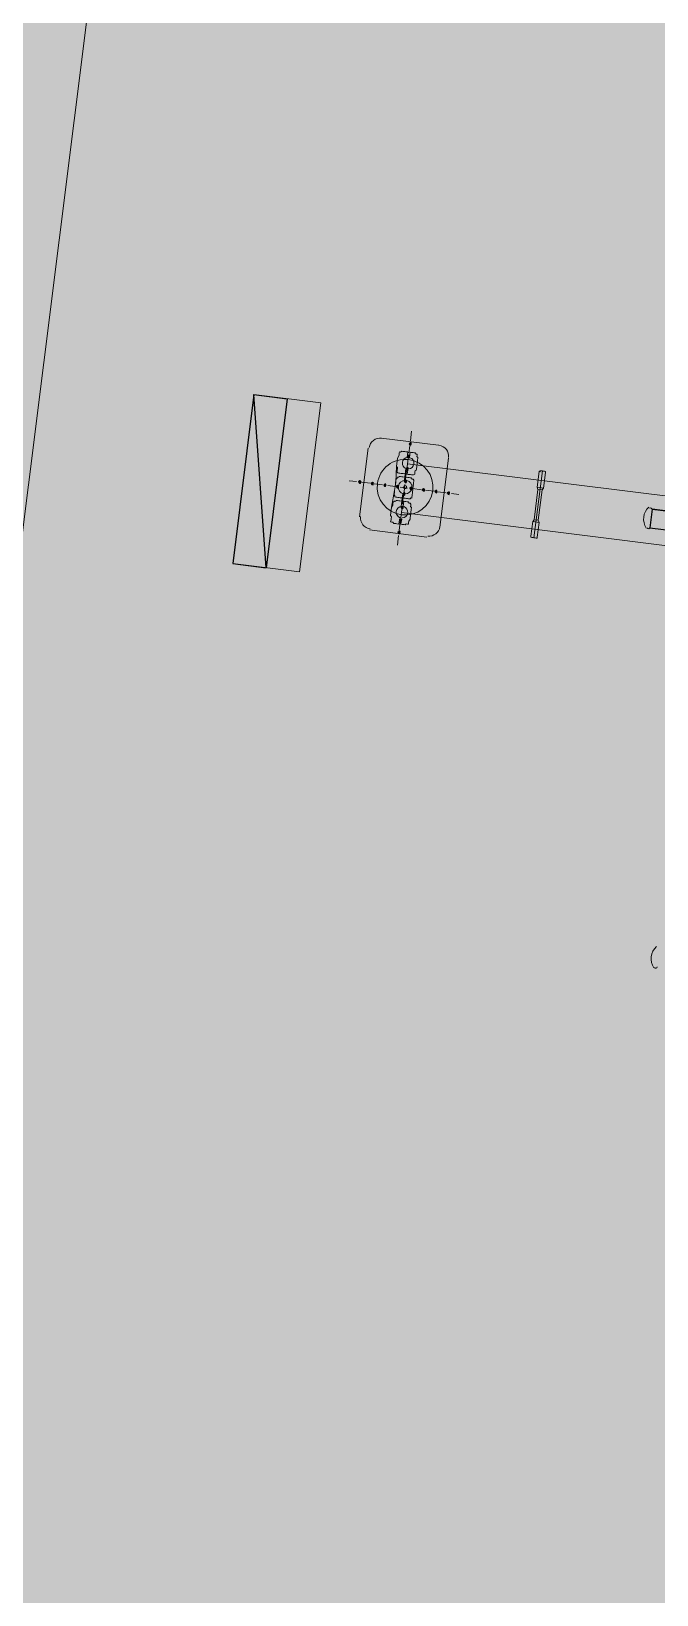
# Model space of a CAD drawing. Header units: metres. Extents: x -4 to 509425, y 7549 to 4732445.
# Drawn here: x 475971.9 to 475976.93, y 4719758.34 to 4719770.93 of the extents above; entities that cross this region are included whole.
import ezdxf

# ---------------------------------------------------------------- set-up
doc = ezdxf.new("R2010")
doc.units = ezdxf.units.M
doc.header["$LTSCALE"] = 0.01
doc.header["$MEASUREMENT"] = 0
doc.layers.get('0').update_dxf_attribs({"lineweight": 0})
doc.layers.add('_SUBESTACIÓN', color=1, linetype='Continuous')
doc.layers.add('SUBESTACION LA VID', color=253, linetype='Continuous')

# ---------------------------------------------------------------- blocks, each defined once
blk = doc.blocks.new('A$Cfff6051d')
at = {"layer": 'SUBESTACION LA VID', "transparency": 33554687}
h = blk.add_hatch(color=256, dxfattribs=at)
h.dxf.hatch_style = 2
edge = h.paths.add_edge_path()
edge.add_spline(control_points=[(475973.522, 4719766.639), (475973.522, 4719766.639), (475973.692, 4719768), (475973.692, 4719768), (475973.692, 4719768), (475973.791, 4719766.606), (475973.791, 4719766.606), (475973.791, 4719766.606), (475973.522, 4719766.639), (475973.522, 4719766.639)], knot_values=[0, 0, 0, 0, 1, 1, 1, 2, 2, 2, 3, 3, 3, 3], degree=3, periodic=0)
edge = h.paths.add_edge_path()
edge.add_spline(control_points=[(475973.692, 4719768), (475973.692, 4719768), (475973.791, 4719766.606), (475973.791, 4719766.606), (475973.791, 4719766.606), (475973.961, 4719767.967), (475973.961, 4719767.967), (475973.961, 4719767.967), (475973.692, 4719768), (475973.692, 4719768)], knot_values=[0, 0, 0, 0, 1, 1, 1, 2, 2, 2, 3, 3, 3, 3], degree=3, periodic=0)
h = blk.add_hatch(color=256, dxfattribs=at)
h.dxf.hatch_style = 2
h.paths.add_polyline_path([(475974.944, 4719767.502), (475974.945, 4719767.511), (475974.937, 4719767.512), (475974.927, 4719767.504), (475974.934, 4719767.495), (475974.943, 4719767.494)])
h = blk.add_hatch(color=256, dxfattribs=at)
h.dxf.hatch_style = 2
h.paths.add_polyline_path([(475974.957, 4719767.603), (475974.958, 4719767.611), (475974.949, 4719767.612), (475974.94, 4719767.605), (475974.947, 4719767.596), (475974.955, 4719767.595)])
h = blk.add_hatch(color=256, dxfattribs=at)
h.dxf.hatch_style = 2
h.paths.add_polyline_path([(475974.931, 4719767.401), (475974.932, 4719767.41), (475974.924, 4719767.411), (475974.914, 4719767.403), (475974.922, 4719767.394), (475974.93, 4719767.393)])
h = blk.add_hatch(color=256, dxfattribs=at)
h.dxf.hatch_style = 2
h.paths.add_polyline_path([(475974.551, 4719767.295), (475974.552, 4719767.304), (475974.544, 4719767.305), (475974.534, 4719767.298), (475974.542, 4719767.288), (475974.55, 4719767.287)])
h = blk.add_hatch(color=256, dxfattribs=at)
h.dxf.hatch_style = 2
h.paths.add_polyline_path([(475974.652, 4719767.283), (475974.653, 4719767.291), (475974.645, 4719767.292), (475974.635, 4719767.285), (475974.642, 4719767.275), (475974.651, 4719767.274)])
h = blk.add_hatch(color=256, dxfattribs=at)
h.dxf.hatch_style = 2
h.paths.add_polyline_path([(475974.753, 4719767.27), (475974.754, 4719767.279), (475974.745, 4719767.28), (475974.736, 4719767.272), (475974.743, 4719767.263), (475974.752, 4719767.262)])
h = blk.add_hatch(color=256, dxfattribs=at)
h.dxf.hatch_style = 2
h.paths.add_polyline_path([(475974.853, 4719767.257), (475974.855, 4719767.266), (475974.846, 4719767.267), (475974.837, 4719767.26), (475974.844, 4719767.25), (475974.852, 4719767.249)])
h = blk.add_hatch(color=256, dxfattribs=at)
h.dxf.hatch_style = 2
h.paths.add_polyline_path([(475974.919, 4719767.301), (475974.92, 4719767.309), (475974.911, 4719767.31), (475974.902, 4719767.303), (475974.909, 4719767.293), (475974.918, 4719767.292)])
h = blk.add_hatch(color=256, dxfattribs=at)
h.dxf.hatch_style = 2
h.paths.add_polyline_path([(475974.906, 4719767.2), (475974.907, 4719767.208), (475974.899, 4719767.209), (475974.889, 4719767.202), (475974.897, 4719767.192), (475974.905, 4719767.191)])
h = blk.add_hatch(color=256, dxfattribs=at)
h.dxf.hatch_style = 2
h.paths.add_polyline_path([(475974.963, 4719767.244), (475974.964, 4719767.252), (475974.955, 4719767.253), (475974.946, 4719767.246), (475974.953, 4719767.236), (475974.962, 4719767.235)])
h = blk.add_hatch(color=256, dxfattribs=at)
h.dxf.hatch_style = 2
h.paths.add_polyline_path([(475975.064, 4719767.231), (475975.065, 4719767.24), (475975.056, 4719767.241), (475975.047, 4719767.233), (475975.054, 4719767.224), (475975.062, 4719767.223)])
h = blk.add_hatch(color=256, dxfattribs=at)
h.dxf.hatch_style = 2
h.paths.add_polyline_path([(475975.164, 4719767.219), (475975.165, 4719767.227), (475975.157, 4719767.228), (475975.148, 4719767.221), (475975.155, 4719767.211), (475975.163, 4719767.21)])
h = blk.add_hatch(color=256, dxfattribs=at)
h.dxf.hatch_style = 2
h.paths.add_polyline_path([(475975.265, 4719767.206), (475975.266, 4719767.214), (475975.258, 4719767.215), (475975.248, 4719767.208), (475975.256, 4719767.199), (475975.264, 4719767.197)])
h = blk.add_hatch(color=256, dxfattribs=at)
h.dxf.hatch_style = 2
h.paths.add_polyline_path([(475974.892, 4719767.091), (475974.893, 4719767.099), (475974.885, 4719767.1), (475974.875, 4719767.093), (475974.883, 4719767.083), (475974.891, 4719767.082)])
h = blk.add_hatch(color=256, dxfattribs=at)
h.dxf.hatch_style = 2
h.paths.add_polyline_path([(475974.867, 4719766.889), (475974.868, 4719766.897), (475974.86, 4719766.898), (475974.85, 4719766.891), (475974.858, 4719766.882), (475974.866, 4719766.881)])
h = blk.add_hatch(color=256, dxfattribs=at)
h.dxf.hatch_style = 2
h.paths.add_polyline_path([(475974.88, 4719766.99), (475974.881, 4719766.998), (475974.872, 4719766.999), (475974.863, 4719766.992), (475974.87, 4719766.982), (475974.879, 4719766.981)])
at = {"layer": 'SUBESTACION LA VID', "lineweight": 15}
for p, q in [((475969.745, 4719750.262), (475972.481, 4719772.086)), ((475973.961, 4719767.967), (475973.791, 4719766.606)), ((475974.715, 4719767.65), (475975.177, 4719767.592)), ((475974.961, 4719767.705), (475974.951, 4719767.629)), ((475974.611, 4719767.569), (475974.542, 4719767.015)), ((475974.946, 4719767.587), (475974.939, 4719767.528)), ((475974.833, 4719767.294), (475974.84, 4719767.421)), ((475974.912, 4719767.387), (475974.914, 4719767.403)), ((475974.921, 4719767.386), (475974.912, 4719767.318)), ((475974.933, 4719767.486), (475974.925, 4719767.419)), ((475974.928, 4719767.444), (475977.129, 4719767.168)), ((475974.929, 4719767.385), (475974.931, 4719767.401)), ((475975.258, 4719767.488), (475975.188, 4719766.934)), ((475974.459, 4719767.307), (475974.517, 4719767.3)), ((475974.559, 4719767.294), (475974.627, 4719767.286)), ((475974.66, 4719767.282), (475974.727, 4719767.273)), ((475974.769, 4719767.268), (475974.828, 4719767.261)), ((475974.907, 4719767.276), (475974.9, 4719767.218)), ((475974.909, 4719767.361), (475974.906, 4719767.336)), ((475974.799, 4719767.094), (475974.824, 4719767.227)), ((475974.87, 4719767.255), (475974.929, 4719767.248)), ((475974.882, 4719767.143), (475974.885, 4719767.168)), ((475974.894, 4719767.176), (475974.887, 4719767.117)), ((475974.971, 4719767.243), (475975.038, 4719767.234)), ((475975.072, 4719767.23), (475975.139, 4719767.222)), ((475975.173, 4719767.217), (475975.24, 4719767.209)), ((475975.282, 4719767.204), (475975.341, 4719767.196)), ((475974.882, 4719767.075), (475974.873, 4719767.008)), ((475974.879, 4719767.05), (475977.08, 4719766.774)), ((475976.877, 4719766.927), (475976.895, 4719767.07)), ((476072.643, 4719755.074), (475976.896, 4719767.078)), ((475974.622, 4719766.911), (475975.084, 4719766.853)), ((475974.869, 4719766.974), (475974.861, 4719766.907)), ((475974.863, 4719766.992), (475974.864, 4719767)), ((475974.88, 4719766.99), (475974.881, 4719766.998)), ((476072.624, 4719754.923), (475976.877, 4719766.927)), ((475974.855, 4719766.865), (475974.846, 4719766.789))]:
    blk.add_line(p, q, dxfattribs=at)
for points in [[(475974.23, 4719767.933), (475974.059, 4719766.572), (475973.522, 4719766.639), (475973.692, 4719768), (475974.23, 4719767.933)], [(475974.926, 4719767.496), (475974.931, 4719767.538), (475974.915, 4719767.54), (475974.906, 4719767.541), (475974.898, 4719767.542), (475974.889, 4719767.543), (475974.881, 4719767.544), (475974.871, 4719767.537), (475974.863, 4719767.538), (475974.862, 4719767.529), (475974.861, 4719767.521), (475974.86, 4719767.513), (475974.848, 4719767.489), (475974.84, 4719767.421), (475974.847, 4719767.412), (475974.846, 4719767.403), (475974.845, 4719767.395), (475974.844, 4719767.387), (475974.843, 4719767.378), (475974.85, 4719767.369), (475974.859, 4719767.368), (475974.867, 4719767.367), (475974.876, 4719767.366), (475974.884, 4719767.365), (475974.892, 4719767.364), (475974.909, 4719767.361), (475974.913, 4719767.395)], [(475974.943, 4719767.494), (475974.948, 4719767.536), (475974.957, 4719767.535), (475974.965, 4719767.534), (475974.973, 4719767.533), (475974.982, 4719767.532), (475974.99, 4719767.53), (475974.997, 4719767.521), (475975.006, 4719767.52), (475975.005, 4719767.512), (475975.004, 4719767.503), (475975.011, 4719767.494), (475975.008, 4719767.468), (475975, 4719767.401), (475974.998, 4719767.393), (475974.989, 4719767.386), (475974.988, 4719767.377), (475974.987, 4719767.369), (475974.986, 4719767.36), (475974.976, 4719767.353), (475974.968, 4719767.354), (475974.96, 4719767.355), (475974.951, 4719767.356), (475974.943, 4719767.357), (475974.934, 4719767.358), (475974.926, 4719767.359), (475974.93, 4719767.393)], [(475975.945, 4719766.848), (475975.937, 4719766.849), (475975.929, 4719766.85), (475975.92, 4719766.851), (475975.921, 4719766.859), (475975.936, 4719766.977), (475975.947, 4719766.992), (475975.977, 4719767.236), (475975.971, 4719767.254), (475975.987, 4719767.38), (475975.995, 4719767.379), (475975.996, 4719767.387), (475976.004, 4719767.386), (475976.013, 4719767.385), (475975.945, 4719766.848)], [(475975.945, 4719766.848), (475975.954, 4719766.847), (475975.962, 4719766.845), (475975.971, 4719766.844), (475975.972, 4719766.853), (475975.986, 4719766.97), (475975.98, 4719766.988), (475976.011, 4719767.232), (475976.021, 4719767.248), (475976.037, 4719767.374), (475976.038, 4719767.382), (475976.03, 4719767.383), (475976.021, 4719767.384), (475976.013, 4719767.385), (475975.945, 4719766.848)], [(475975.987, 4719767.38), (475975.996, 4719767.387), (475976.004, 4719767.386), (475976.021, 4719767.384), (475976.03, 4719767.383), (475976.038, 4719767.382), (475976.037, 4719767.374), (475976.021, 4719767.248), (475975.971, 4719767.254), (475975.987, 4719767.38)], [(475974.828, 4719767.261), (475974.824, 4719767.227), (475974.822, 4719767.21), (475974.821, 4719767.202), (475974.82, 4719767.193), (475974.827, 4719767.184), (475974.826, 4719767.176), (475974.835, 4719767.175), (475974.843, 4719767.173), (475974.851, 4719767.172), (475974.86, 4719767.171), (475974.868, 4719767.17), (475974.885, 4719767.168), (475974.889, 4719767.202)], [(475974.828, 4719767.261), (475974.833, 4719767.294), (475974.831, 4719767.286), (475974.835, 4719767.311), (475974.836, 4719767.319), (475974.845, 4719767.327), (475974.846, 4719767.335), (475974.855, 4719767.334), (475974.864, 4719767.341), (475974.872, 4719767.34), (475974.881, 4719767.339), (475974.889, 4719767.338), (475974.906, 4719767.336), (475974.902, 4719767.303)], [(475974.971, 4719767.243), (475974.975, 4719767.276), (475974.974, 4719767.268), (475974.977, 4719767.293), (475974.978, 4719767.302), (475974.98, 4719767.31), (475974.972, 4719767.319), (475974.964, 4719767.32), (475974.956, 4719767.33), (475974.948, 4719767.331), (475974.94, 4719767.332), (475974.931, 4719767.333), (475974.914, 4719767.335), (475974.91, 4719767.302)], [(475974.877, 4719767.101), (475974.882, 4719767.143), (475974.865, 4719767.145), (475974.857, 4719767.146), (475974.848, 4719767.147), (475974.84, 4719767.148), (475974.83, 4719767.141), (475974.822, 4719767.142), (475974.812, 4719767.135), (475974.811, 4719767.126), (475974.81, 4719767.118), (475974.809, 4719767.109), (475974.799, 4719767.094), (475974.79, 4719767.026), (475974.798, 4719767.017), (475974.796, 4719767), (475974.795, 4719766.992), (475974.794, 4719766.983), (475974.792, 4719766.975), (475974.801, 4719766.974), (475974.809, 4719766.973), (475974.817, 4719766.963), (475974.825, 4719766.962), (475974.833, 4719766.961), (475974.842, 4719766.96), (475974.859, 4719766.958), (475974.863, 4719766.992)], [(475974.893, 4719767.099), (475974.899, 4719767.141), (475974.907, 4719767.14), (475974.915, 4719767.139), (475974.924, 4719767.138), (475974.932, 4719767.137), (475974.94, 4719767.127), (475974.948, 4719767.126), (475974.955, 4719767.117), (475974.954, 4719767.108), (475974.953, 4719767.1), (475974.961, 4719767.09), (475974.958, 4719767.074), (475974.95, 4719767.006), (475974.949, 4719766.998), (475974.938, 4719766.982), (475974.937, 4719766.974), (475974.936, 4719766.966), (475974.935, 4719766.957), (475974.927, 4719766.958), (475974.918, 4719766.959), (475974.909, 4719766.952), (475974.901, 4719766.953), (475974.892, 4719766.954), (475974.884, 4719766.955), (475974.875, 4719766.956), (475974.88, 4719766.99)], [(475974.971, 4719767.243), (475974.967, 4719767.209), (475974.965, 4719767.192), (475974.964, 4719767.184), (475974.963, 4719767.176), (475974.962, 4719767.167), (475974.953, 4719767.168), (475974.952, 4719767.16), (475974.944, 4719767.161), (475974.935, 4719767.162), (475974.927, 4719767.163), (475974.919, 4719767.164), (475974.91, 4719767.165), (475974.893, 4719767.167), (475974.898, 4719767.201)], [(475975.947, 4719766.992), (475975.98, 4719766.988), (475976.011, 4719767.232), (475975.977, 4719767.236), (475975.947, 4719766.992)], [(475975.971, 4719767.254), (475976.021, 4719767.248), (475976.011, 4719767.232), (475975.977, 4719767.236), (475975.971, 4719767.254)], [(476072.624, 4719754.923), (476072.643, 4719755.074), (475976.896, 4719767.078), (475976.877, 4719766.927), (476072.624, 4719754.923)], [(475975.921, 4719766.859), (475975.936, 4719766.977), (475975.986, 4719766.97), (475975.972, 4719766.853), (475975.971, 4719766.844), (475975.962, 4719766.845), (475975.954, 4719766.847), (475975.937, 4719766.849), (475975.929, 4719766.85), (475975.92, 4719766.851), (475975.921, 4719766.859)], [(475975.936, 4719766.977), (475975.986, 4719766.97), (475975.98, 4719766.988), (475975.947, 4719766.992), (475975.936, 4719766.977)]]:
    blk.add_lwpolyline(points, dxfattribs=at)
at = {"layer": 'SUBESTACION LA VID'}
for points in [[(475974.944, 4719767.502), (475974.945, 4719767.511), (475974.937, 4719767.512), (475974.927, 4719767.504), (475974.934, 4719767.495), (475974.943, 4719767.494)], [(475974.957, 4719767.603), (475974.958, 4719767.611), (475974.949, 4719767.612), (475974.94, 4719767.605), (475974.947, 4719767.596), (475974.955, 4719767.595)], [(475974.931, 4719767.401), (475974.932, 4719767.41), (475974.924, 4719767.411), (475974.914, 4719767.403), (475974.922, 4719767.394), (475974.93, 4719767.393)], [(475974.551, 4719767.295), (475974.552, 4719767.304), (475974.544, 4719767.305), (475974.534, 4719767.298), (475974.542, 4719767.288), (475974.55, 4719767.287)], [(475974.652, 4719767.283), (475974.653, 4719767.291), (475974.645, 4719767.292), (475974.635, 4719767.285), (475974.642, 4719767.275), (475974.651, 4719767.274)], [(475974.753, 4719767.27), (475974.754, 4719767.279), (475974.745, 4719767.28), (475974.736, 4719767.272), (475974.743, 4719767.263), (475974.752, 4719767.262)], [(475974.853, 4719767.257), (475974.855, 4719767.266), (475974.846, 4719767.267), (475974.837, 4719767.26), (475974.844, 4719767.25), (475974.852, 4719767.249)], [(475974.919, 4719767.301), (475974.92, 4719767.309), (475974.911, 4719767.31), (475974.902, 4719767.303), (475974.909, 4719767.293), (475974.918, 4719767.292)], [(475974.906, 4719767.2), (475974.907, 4719767.208), (475974.899, 4719767.209), (475974.889, 4719767.202), (475974.897, 4719767.192), (475974.905, 4719767.191)], [(475974.963, 4719767.244), (475974.964, 4719767.252), (475974.955, 4719767.253), (475974.946, 4719767.246), (475974.953, 4719767.236), (475974.962, 4719767.235)], [(475975.064, 4719767.231), (475975.065, 4719767.24), (475975.056, 4719767.241), (475975.047, 4719767.233), (475975.054, 4719767.224), (475975.062, 4719767.223)], [(475975.164, 4719767.219), (475975.165, 4719767.227), (475975.157, 4719767.228), (475975.148, 4719767.221), (475975.155, 4719767.211), (475975.163, 4719767.21)], [(475975.265, 4719767.206), (475975.266, 4719767.214), (475975.258, 4719767.215), (475975.248, 4719767.208), (475975.256, 4719767.199), (475975.264, 4719767.197)], [(475974.892, 4719767.091), (475974.893, 4719767.099), (475974.885, 4719767.1), (475974.875, 4719767.093), (475974.883, 4719767.083), (475974.891, 4719767.082)], [(475974.867, 4719766.889), (475974.868, 4719766.897), (475974.86, 4719766.898), (475974.85, 4719766.891), (475974.858, 4719766.882), (475974.866, 4719766.881)], [(475974.88, 4719766.99), (475974.881, 4719766.998), (475974.872, 4719766.999), (475974.863, 4719766.992), (475974.87, 4719766.982), (475974.879, 4719766.981)]]:
    blk.add_lwpolyline(points, close=True, dxfattribs=at)
at = {"layer": 'SUBESTACION LA VID', "lineweight": 0}
for points in [[(475974.944, 4719767.502), (475974.945, 4719767.511), (475974.937, 4719767.512), (475974.927, 4719767.504), (475974.934, 4719767.495), (475974.943, 4719767.494)], [(475974.957, 4719767.603), (475974.958, 4719767.611), (475974.949, 4719767.612), (475974.94, 4719767.605), (475974.947, 4719767.596), (475974.955, 4719767.595)], [(475974.931, 4719767.401), (475974.932, 4719767.41), (475974.924, 4719767.411), (475974.914, 4719767.403), (475974.922, 4719767.394), (475974.93, 4719767.393)], [(475974.551, 4719767.295), (475974.552, 4719767.304), (475974.544, 4719767.305), (475974.534, 4719767.298), (475974.542, 4719767.288), (475974.55, 4719767.287)], [(475974.652, 4719767.283), (475974.653, 4719767.291), (475974.645, 4719767.292), (475974.635, 4719767.285), (475974.642, 4719767.275), (475974.651, 4719767.274)], [(475974.753, 4719767.27), (475974.754, 4719767.279), (475974.745, 4719767.28), (475974.736, 4719767.272), (475974.743, 4719767.263), (475974.752, 4719767.262)], [(475974.853, 4719767.257), (475974.855, 4719767.266), (475974.846, 4719767.267), (475974.837, 4719767.26), (475974.844, 4719767.25), (475974.852, 4719767.249)], [(475974.919, 4719767.301), (475974.92, 4719767.309), (475974.911, 4719767.31), (475974.902, 4719767.303), (475974.909, 4719767.293), (475974.918, 4719767.292)], [(475974.906, 4719767.2), (475974.907, 4719767.208), (475974.899, 4719767.209), (475974.889, 4719767.202), (475974.897, 4719767.192), (475974.905, 4719767.191)], [(475974.963, 4719767.244), (475974.964, 4719767.252), (475974.955, 4719767.253), (475974.946, 4719767.246), (475974.953, 4719767.236), (475974.962, 4719767.235)], [(475975.064, 4719767.231), (475975.065, 4719767.24), (475975.056, 4719767.241), (475975.047, 4719767.233), (475975.054, 4719767.224), (475975.062, 4719767.223)], [(475975.164, 4719767.219), (475975.165, 4719767.227), (475975.157, 4719767.228), (475975.148, 4719767.221), (475975.155, 4719767.211), (475975.163, 4719767.21)], [(475975.265, 4719767.206), (475975.266, 4719767.214), (475975.258, 4719767.215), (475975.248, 4719767.208), (475975.256, 4719767.199), (475975.264, 4719767.197)], [(475974.892, 4719767.091), (475974.893, 4719767.099), (475974.885, 4719767.1), (475974.875, 4719767.093), (475974.883, 4719767.083), (475974.891, 4719767.082)], [(475974.867, 4719766.889), (475974.868, 4719766.897), (475974.86, 4719766.898), (475974.85, 4719766.891), (475974.858, 4719766.882), (475974.866, 4719766.881)], [(475974.88, 4719766.99), (475974.881, 4719766.998), (475974.872, 4719766.999), (475974.863, 4719766.992), (475974.87, 4719766.982), (475974.879, 4719766.981)]]:
    blk.add_lwpolyline(points, close=True, dxfattribs=at)
for points in [[(475976.013, 4719767.385), (475976.03, 4719767.383), (475976.013, 4719767.385), (475976.03, 4719767.383), (475976.013, 4719767.385), (475976.03, 4719767.383), (475976.013, 4719767.385), (475976.03, 4719767.383), (475976.013, 4719767.385), (475976.03, 4719767.383), (475976.013, 4719767.385), (475976.03, 4719767.383), (475976.013, 4719767.385), (475976.03, 4719767.383)], [(475976.013, 4719767.385), (475976.038, 4719767.382), (475976.013, 4719767.385), (475976.038, 4719767.382)]]:
    blk.add_lwpolyline(points, dxfattribs=at)
at = {"layer": 'SUBESTACION LA VID'}
for points in [[(475973.522, 4719766.639), (475973.522, 4719766.639), (475973.692, 4719768), (475973.692, 4719768), (475973.692, 4719768), (475973.791, 4719766.606), (475973.791, 4719766.606), (475973.791, 4719766.606), (475973.522, 4719766.639), (475973.522, 4719766.639)], [(475973.692, 4719768), (475973.692, 4719768), (475973.791, 4719766.606), (475973.791, 4719766.606), (475973.791, 4719766.606), (475973.961, 4719767.967), (475973.961, 4719767.967), (475973.961, 4719767.967), (475973.692, 4719768), (475973.692, 4719768)], [(475976.877, 4719766.927), (475976.877, 4719766.927), (475976.896, 4719767.078), (475976.896, 4719767.078), (475976.896, 4719767.078), (476072.624, 4719754.923), (476072.624, 4719754.923), (476072.624, 4719754.923), (475976.877, 4719766.927), (475976.877, 4719766.927)], [(475976.896, 4719767.078), (475976.896, 4719767.078), (476072.624, 4719754.923), (476072.624, 4719754.923), (476072.624, 4719754.923), (476072.643, 4719755.074), (476072.643, 4719755.074), (476072.643, 4719755.074), (475976.896, 4719767.078), (475976.896, 4719767.078)]]:
    blk.add_open_spline(points, degree=3, knots=[0, 0, 0, 0, 1, 1, 1, 2, 2, 2, 3, 3, 3, 3], dxfattribs=at)
at = {"layer": 'SUBESTACION LA VID', "lineweight": 0}
for points in [[(475973.522, 4719766.639), (475973.522, 4719766.639), (475973.692, 4719768), (475973.692, 4719768), (475973.692, 4719768), (475973.791, 4719766.606), (475973.791, 4719766.606), (475973.791, 4719766.606), (475973.522, 4719766.639), (475973.522, 4719766.639)], [(475973.692, 4719768), (475973.692, 4719768), (475973.791, 4719766.606), (475973.791, 4719766.606), (475973.791, 4719766.606), (475973.961, 4719767.967), (475973.961, 4719767.967), (475973.961, 4719767.967), (475973.692, 4719768), (475973.692, 4719768)], [(475976.877, 4719766.927), (475976.877, 4719766.927), (475976.896, 4719767.078), (475976.896, 4719767.078), (475976.896, 4719767.078), (476072.624, 4719754.923), (476072.624, 4719754.923), (476072.624, 4719754.923), (475976.877, 4719766.927), (475976.877, 4719766.927)], [(475976.896, 4719767.078), (475976.896, 4719767.078), (476072.624, 4719754.923), (476072.624, 4719754.923), (476072.624, 4719754.923), (476072.643, 4719755.074), (476072.643, 4719755.074), (476072.643, 4719755.074), (475976.896, 4719767.078), (475976.896, 4719767.078)]]:
    blk.add_open_spline(points, degree=3, knots=[0, 0, 0, 0, 1, 1, 1, 2, 2, 2, 3, 3, 3, 3], dxfattribs=at)
at = {"layer": 'SUBESTACION LA VID', "lineweight": 15}
for points in [[(475974.719, 4719767.65), (475974.671, 4719767.656), (475974.626, 4719767.621), (475974.62, 4719767.573)], [(475975.258, 4719767.493), (475975.264, 4719767.541), (475975.23, 4719767.586), (475975.181, 4719767.592)], [(475974.854, 4719767.262), (475974.851, 4719767.234), (475974.868, 4719767.208), (475974.895, 4719767.201)], [(475974.909, 4719767.31), (475974.881, 4719767.31), (475974.857, 4719767.289), (475974.854, 4719767.262)], [(475974.963, 4719767.248), (475974.967, 4719767.276), (475974.949, 4719767.301), (475974.922, 4719767.308)], [(475974.908, 4719767.2), (475974.936, 4719767.2), (475974.96, 4719767.22), (475974.963, 4719767.248)], [(475974.55, 4719767.018), (475974.544, 4719766.969), (475974.579, 4719766.925), (475974.628, 4719766.919)], [(475976.87, 4719767.095), (475976.822, 4719767.052), (475976.813, 4719766.979), (475976.849, 4719766.925)], [(475975.09, 4719766.861), (475975.138, 4719766.855), (475975.183, 4719766.889), (475975.189, 4719766.938)], [(475976.93, 4719763.555), (475976.882, 4719763.512), (475976.873, 4719763.439), (475976.909, 4719763.385)]]:
    blk.add_open_spline(points, degree=3, dxfattribs=at)
for points, knots in [([(475974.686, 4719767.283), (475974.671, 4719767.16), (475974.758, 4719767.048), (475974.881, 4719767.032), (475975.004, 4719767.017), (475975.116, 4719767.104), (475975.131, 4719767.227), (475975.147, 4719767.35), (475975.059, 4719767.462), (475974.937, 4719767.477), (475974.814, 4719767.493), (475974.701, 4719767.406), (475974.686, 4719767.283)], [0, 0, 0, 0, 1, 1, 1, 2, 2, 2, 3, 3, 3, 4, 4, 4, 4]), ([(475974.93, 4719767.495), (475974.908, 4719767.493), (475974.889, 4719767.476), (475974.887, 4719767.454), (475974.884, 4719767.431), (475974.897, 4719767.41), (475974.919, 4719767.404)], [0, 0, 0, 0, 1, 1, 1, 2, 2, 2, 2]), ([(475974.935, 4719767.402), (475974.958, 4719767.403), (475974.976, 4719767.42), (475974.979, 4719767.442), (475974.982, 4719767.465), (475974.968, 4719767.486), (475974.947, 4719767.492)], [0, 0, 0, 0, 1, 1, 1, 2, 2, 2, 2]), ([(475974.896, 4719767.256), (475974.895, 4719767.249), (475974.9, 4719767.243), (475974.907, 4719767.242), (475974.914, 4719767.241), (475974.92, 4719767.246), (475974.921, 4719767.253), (475974.922, 4719767.26), (475974.917, 4719767.267), (475974.91, 4719767.267), (475974.903, 4719767.268), (475974.897, 4719767.263), (475974.896, 4719767.256)], [0, 0, 0, 0, 1, 1, 1, 2, 2, 2, 3, 3, 3, 4, 4, 4, 4]), ([(475974.881, 4719767.1), (475974.858, 4719767.099), (475974.84, 4719767.081), (475974.837, 4719767.059), (475974.834, 4719767.037), (475974.848, 4719767.016), (475974.869, 4719767.009)], [0, 0, 0, 0, 1, 1, 1, 2, 2, 2, 2]), ([(475974.886, 4719767.007), (475974.908, 4719767.008), (475974.927, 4719767.025), (475974.93, 4719767.047), (475974.932, 4719767.07), (475974.919, 4719767.091), (475974.897, 4719767.098)], [0, 0, 0, 0, 1, 1, 1, 2, 2, 2, 2]), ([(475976.895, 4719767.074), (475976.896, 4719767.079), (475976.893, 4719767.084), (475976.889, 4719767.087), (475976.884, 4719767.089), (475976.878, 4719767.089), (475976.874, 4719767.085)], [0, 0, 0, 0, 1, 1, 1, 2, 2, 2, 2]), ([(475976.854, 4719766.926), (475976.857, 4719766.921), (475976.863, 4719766.919), (475976.868, 4719766.92), (475976.873, 4719766.922), (475976.877, 4719766.926), (475976.877, 4719766.931)], [0, 0, 0, 0, 1, 1, 1, 2, 2, 2, 2]), ([(475976.914, 4719763.386), (475976.917, 4719763.381), (475976.922, 4719763.379), (475976.927, 4719763.381), (475976.933, 4719763.382), (475976.936, 4719763.386), (475976.937, 4719763.391)], [0, 0, 0, 0, 1, 1, 1, 2, 2, 2, 2])]:
    blk.add_open_spline(points, degree=3, knots=knots, dxfattribs=at)

msp = doc.modelspace()

# ---------------------------------------------------------------- hatches: boundary and pattern name
at = {"layer": '_SUBESTACIÓN', "transparency": 33554559}
h = msp.add_hatch(color=1, dxfattribs=at)
h.dxf.hatch_style = 1
h.paths.add_polyline_path([(475968.64, 4719805.825), (476089.939, 4719790.615), (476078.169, 4719696.74), (475956.869, 4719711.95)])

# ---------------------------------------------------------------- block references
at = {"linetype": 'Continuous'}
msp.add_blockref('A$Cfff6051d', (0, 0), dxfattribs=at)

doc.saveas('drawing.dxf')
